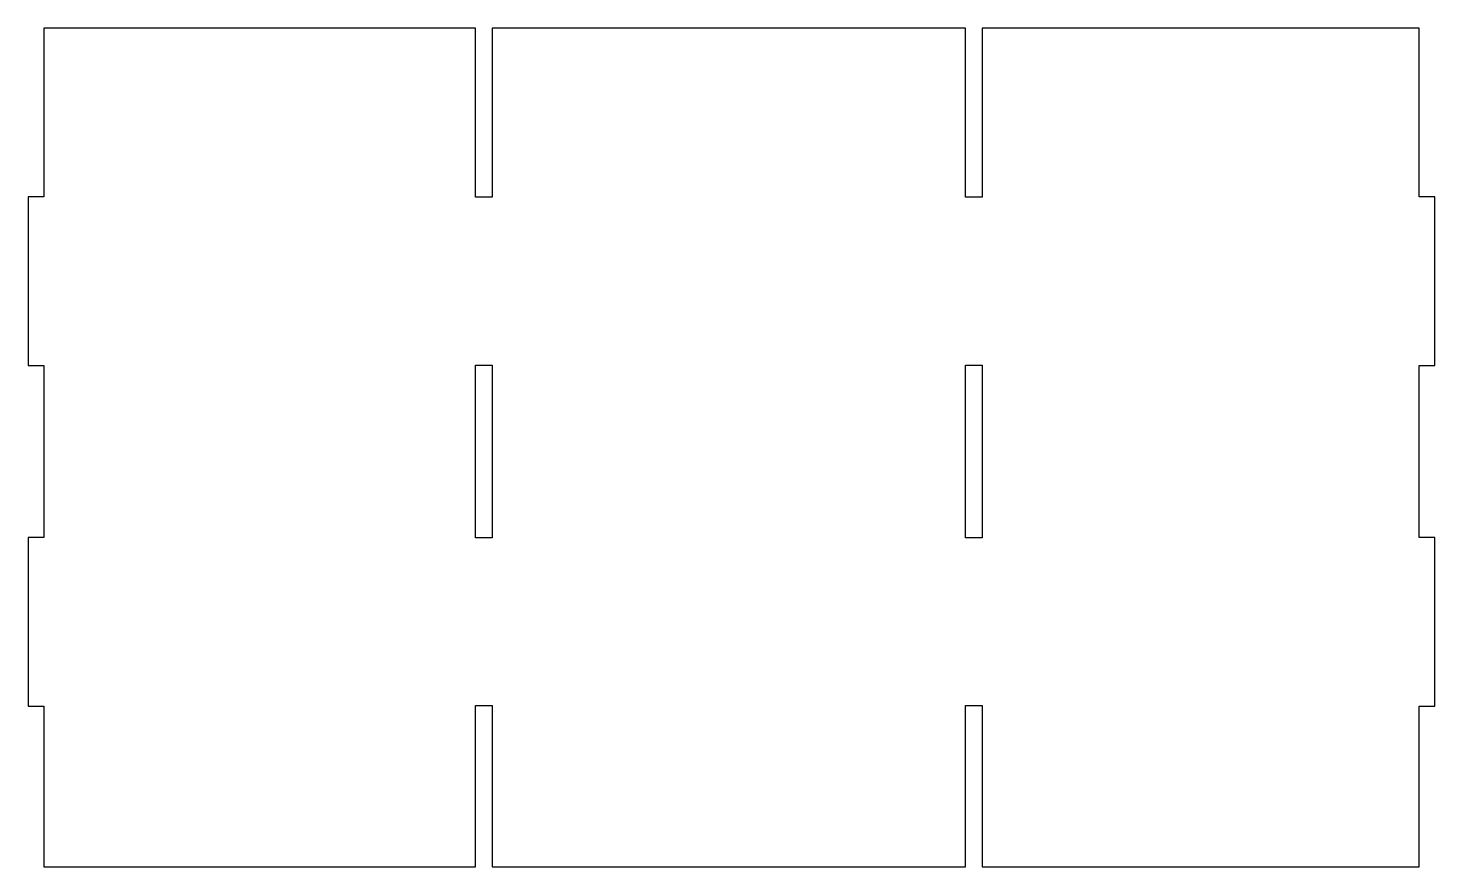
# Model space of a CAD drawing. Header units: millimetres. Extents: x 1 to 268, y -11 to 148.
import ezdxf

# ---------------------------------------------------------------- set-up
doc = ezdxf.new("R2010")
doc.units = ezdxf.units.MM
doc.layers.get('0').update_dxf_attribs({"linetype": 'CONTINUOUS'})

msp = doc.modelspace()

# ---------------------------------------------------------------- linework, layer by layer
for points in [[(85.92, 115.61), (85.92, 147.69), (4, 147.69), (4, 115.69), (1, 115.69), (1, 83.69), (4, 83.69), (4, 51.1), (1, 51.1), (1, 19.1), (4, 19.1), (4, -11.39), (85.92, -11.39), (85.92, 19.18), (89.08, 19.18), (89.08, -11.39), (178.92, -11.39), (178.92, 19.18), (182.08, 19.18), (182.08, -11.39), (265, -11.39), (265, 19.1), (268, 19.1), (268, 51.1), (265, 51.1), (265, 83.69), (268, 83.69), (268, 115.69), (265, 115.69), (265, 147.69), (182.08, 147.69), (182.08, 115.61), (178.92, 115.61), (178.92, 147.69), (89.08, 147.69), (89.08, 115.61)], [(89.08, 83.77), (89.08, 51.02), (85.92, 51.02), (85.92, 83.77)], [(182.08, 83.77), (182.08, 51.02), (178.92, 51.02), (178.92, 83.77)]]:
    msp.add_lwpolyline(points, close=True)

doc.saveas('drawing.dxf')
